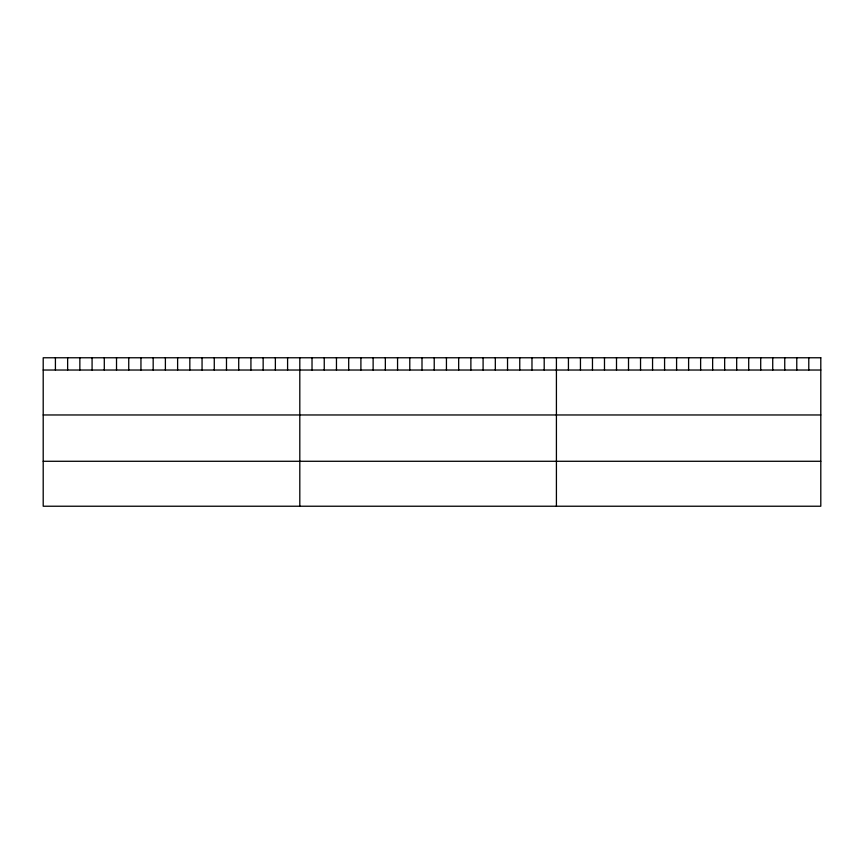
<?xml version="1.0" encoding="UTF-8"?>
<svg xmlns="http://www.w3.org/2000/svg" width="864" height="864" viewBox="0 0 864 864"><rect width="100%" height="100%" fill="white"/><g stroke="black" fill="none" stroke-linecap="round" stroke-linejoin="round"><path stroke-width="1.3" d="M43.2 370.03L820.8 370.03M43.2 414.968L820.8 414.968M43.2 461.279L820.8 461.279M808.78 357.772L808.78 370.03M796.77 357.772L796.77 370.03M784.75 357.772L784.75 370.03M772.729 357.772L772.729 370.03M760.709 357.772L760.709 370.03M748.699 357.772L748.699 370.03M736.679 357.772L736.679 370.03M724.658 357.772L724.658 370.03M712.638 357.772L712.638 370.03M700.628 357.772L700.628 370.03M688.608 357.772L688.608 370.03M676.588 357.772L676.588 370.03M664.578 357.772L664.578 370.03M652.558 357.772L652.558 370.03M640.537 357.772L640.537 370.03M628.517 357.772L628.517 370.03M616.507 357.772L616.507 370.03M604.487 357.772L604.487 370.03M592.466 357.772L592.466 370.03M580.446 357.772L580.446 370.03M568.436 357.772L568.436 370.03M556.416 357.772L556.416 506.228M544.201 357.772L544.201 370.03M531.976 357.772L531.976 370.03M519.761 357.772L519.761 370.03M507.535 357.772L507.535 370.03M495.32 357.772L495.32 370.03M483.095 357.772L483.095 370.03M470.88 357.772L470.88 370.03M458.665 357.772L458.665 370.03M446.44 357.772L446.44 370.03M434.225 357.772L434.225 370.03M421.999 357.772L421.999 370.03M409.784 357.772L409.784 370.03M397.559 357.772L397.559 370.03M385.344 357.772L385.344 370.03M373.129 357.772L373.129 370.03M360.904 357.772L360.904 370.03M348.689 357.772L348.689 370.03M336.463 357.772L336.463 370.03M324.248 357.772L324.248 370.03M312.023 357.772L312.023 370.03M299.808 357.772L299.808 506.228M287.593 357.772L287.593 370.03M275.368 357.772L275.368 370.03M263.153 357.772L263.153 370.03M250.927 357.772L250.927 370.03M238.712 357.772L238.712 370.03M226.487 357.772L226.487 370.03M214.272 357.772L214.272 370.03M202.057 357.772L202.057 370.03M189.832 357.772L189.832 370.03M177.617 357.772L177.617 370.03M165.391 357.772L165.391 370.03M153.176 357.772L153.176 370.03M140.951 357.772L140.951 370.03M128.736 357.772L128.736 370.03M116.521 357.772L116.521 370.03M104.296 357.772L104.296 370.03M92.081 357.772L92.081 370.03M79.855 357.772L79.855 370.03M67.64 357.772L67.64 370.03M55.415 357.772L55.415 370.03M820.8 357.772L43.2 357.772L43.2 506.228L820.8 506.228L820.8 357.772"/></g></svg>
